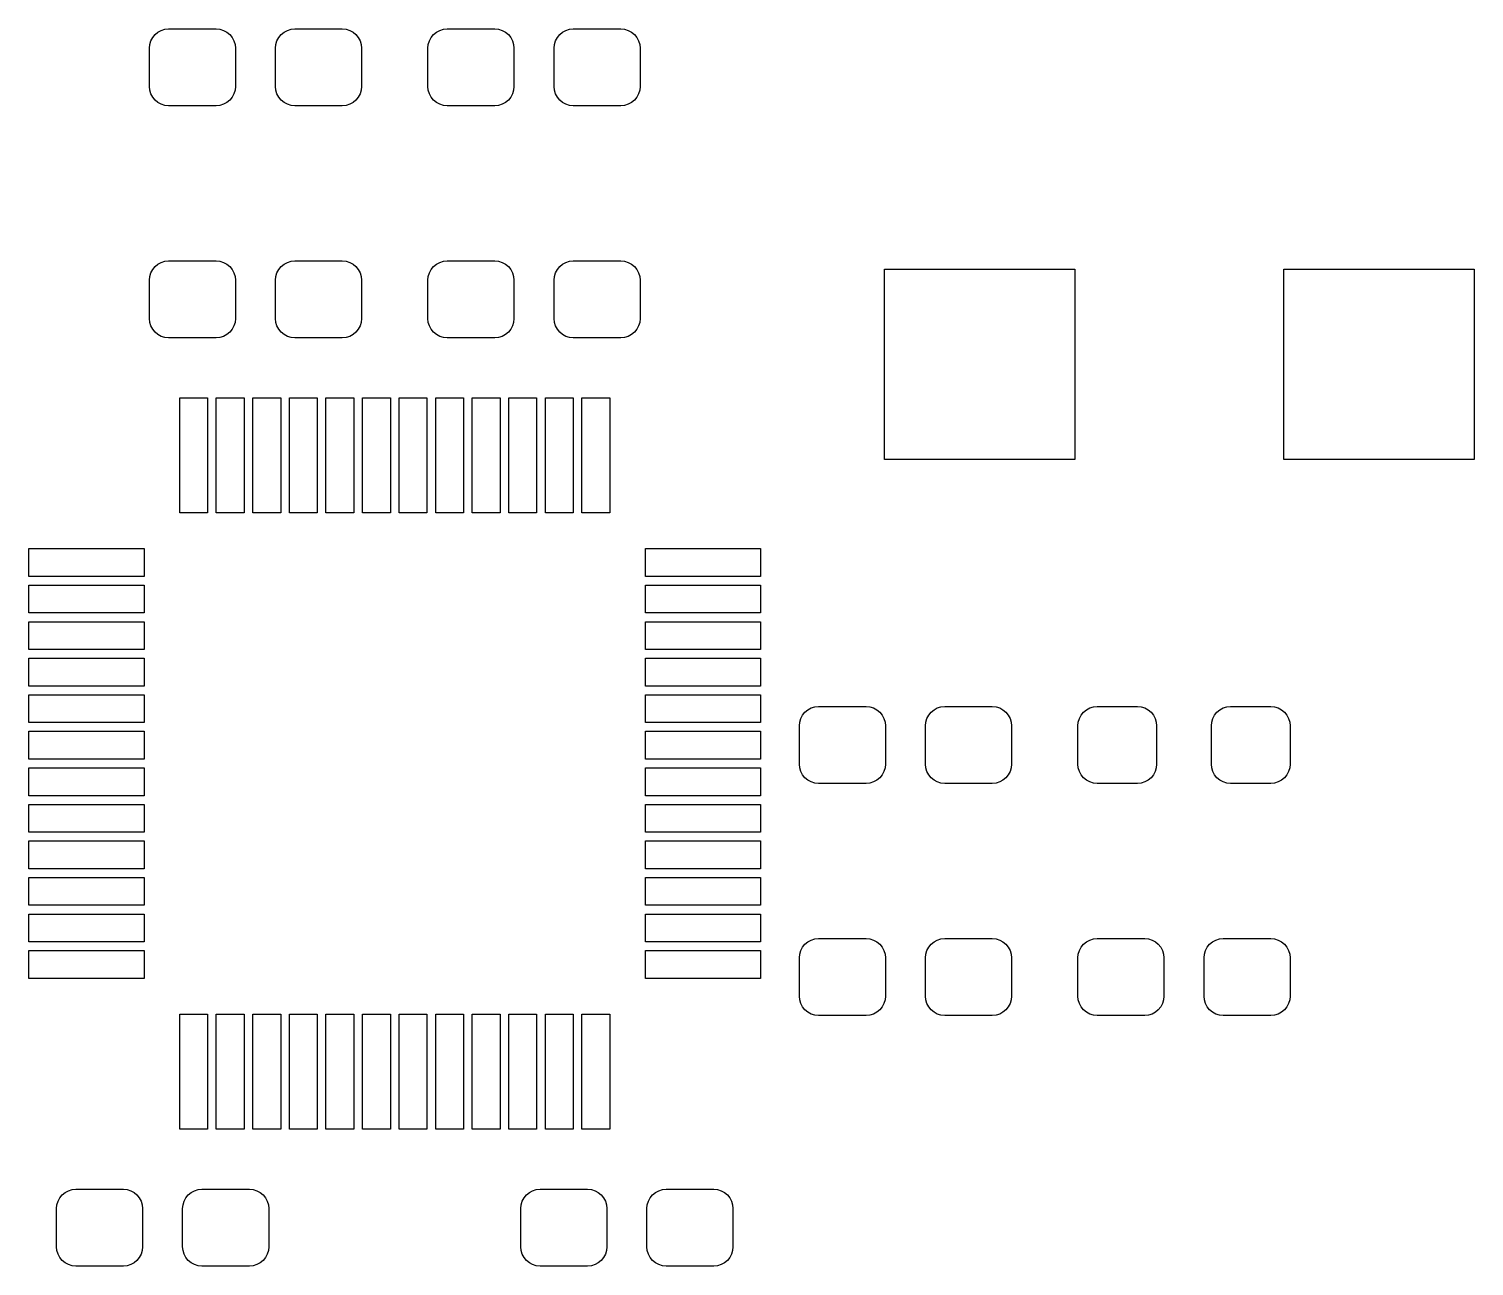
# Model space of a CAD drawing. Extents: x 128.6 to 171.8, y -151.5 to -77.1.
# Drawn here: x 150.19 to 169.96, y -113.81 to -96.88 of the extents above; entities that cross this region are included whole.
import ezdxf

# ---------------------------------------------------------------- set-up
doc = ezdxf.new("R2010")
doc.units = 0
doc.layers.add('BLACK', color=7, linetype='CONTINUOUS')

msp = doc.modelspace()

# ---------------------------------------------------------------- linework, layer by layer
at = {"layer": 'BLACK', "linetype": 'CONTINUOUS'}
for p, q in [((151.843, -97.0948), (151.858, -97.0455)), ((151.858, -97.0455), (151.883, -97)), ((151.883, -97), (151.915, -96.9602)), ((151.915, -96.9602), (151.955, -96.9275)), ((151.955, -96.9275), (152, -96.9032)), ((152, -96.9032), (152.05, -96.8883)), ((152.05, -96.8883), (152.101, -96.8832)), ((152.101, -96.8832), (152.752, -96.8832)), ((152.752, -96.8832), (152.803, -96.8883)), ((152.803, -96.8883), (152.853, -96.9032)), ((152.853, -96.9032), (152.898, -96.9275)), ((152.898, -96.9275), (152.938, -96.9602)), ((152.938, -96.9602), (152.97, -97)), ((152.97, -97), (152.995, -97.0455)), ((152.995, -97.0455), (153.01, -97.0948)), ((153.568, -97.0948), (153.583, -97.0455)), ((153.583, -97.0455), (153.608, -97)), ((153.608, -97), (153.64, -96.9602)), ((153.64, -96.9602), (153.68, -96.9275)), ((153.68, -96.9275), (153.725, -96.9032)), ((153.725, -96.9032), (153.775, -96.8883)), ((153.775, -96.8883), (153.826, -96.8832)), ((153.826, -96.8832), (154.477, -96.8832)), ((154.477, -96.8832), (154.528, -96.8883)), ((154.528, -96.8883), (154.578, -96.9032)), ((154.578, -96.9032), (154.623, -96.9275)), ((154.623, -96.9275), (154.663, -96.9602)), ((154.663, -96.9602), (154.695, -97)), ((154.695, -97), (154.72, -97.0455)), ((154.72, -97.0455), (154.735, -97.0948)), ((155.653, -97.0948), (155.668, -97.0455)), ((155.668, -97.0455), (155.693, -97)), ((155.693, -97), (155.725, -96.9602)), ((155.725, -96.9602), (155.765, -96.9275)), ((155.765, -96.9275), (155.81, -96.9032)), ((155.81, -96.9032), (155.86, -96.8883)), ((155.86, -96.8883), (155.911, -96.8832)), ((155.911, -96.8832), (156.562, -96.8832)), ((156.562, -96.8832), (156.613, -96.8883)), ((156.613, -96.8883), (156.663, -96.9032)), ((156.663, -96.9032), (156.708, -96.9275)), ((156.708, -96.9275), (156.748, -96.9602)), ((156.748, -96.9602), (156.78, -97)), ((156.78, -97), (156.805, -97.0455)), ((156.805, -97.0455), (156.82, -97.0948)), ((157.378, -97.0948), (157.393, -97.0455)), ((157.393, -97.0455), (157.418, -97)), ((157.418, -97), (157.45, -96.9602)), ((157.45, -96.9602), (157.49, -96.9275)), ((157.49, -96.9275), (157.535, -96.9032)), ((157.535, -96.9032), (157.585, -96.8883)), ((157.585, -96.8883), (157.636, -96.8832)), ((157.636, -96.8832), (158.287, -96.8832)), ((158.287, -96.8832), (158.338, -96.8883)), ((158.338, -96.8883), (158.388, -96.9032)), ((158.388, -96.9032), (158.433, -96.9275)), ((158.433, -96.9275), (158.473, -96.9602)), ((158.473, -96.9602), (158.505, -97)), ((158.505, -97), (158.53, -97.0455)), ((158.53, -97.0455), (158.545, -97.0948)), ((151.838, -97.1461), (151.843, -97.0948)), ((151.838, -97.6719), (151.838, -97.1461)), ((153.01, -97.0948), (153.015, -97.1461)), ((153.015, -97.1461), (153.015, -97.6719)), ((153.563, -97.1461), (153.568, -97.0948)), ((153.563, -97.6719), (153.563, -97.1461)), ((154.735, -97.0948), (154.74, -97.1461)), ((154.74, -97.1461), (154.74, -97.6719)), ((155.648, -97.1461), (155.653, -97.0948)), ((155.648, -97.6719), (155.648, -97.1461)), ((156.82, -97.0948), (156.825, -97.1461)), ((156.825, -97.1461), (156.825, -97.6719)), ((157.373, -97.1461), (157.378, -97.0948)), ((157.373, -97.6719), (157.373, -97.1461)), ((158.545, -97.0948), (158.55, -97.1461)), ((158.55, -97.1461), (158.55, -97.6719)), ((151.843, -97.7232), (151.838, -97.6719)), ((151.858, -97.7725), (151.843, -97.7232)), ((151.883, -97.818), (151.858, -97.7725)), ((151.915, -97.8578), (151.883, -97.818)), ((152.97, -97.818), (152.938, -97.8578)), ((152.995, -97.7725), (152.97, -97.818)), ((153.01, -97.7232), (152.995, -97.7725)), ((153.015, -97.6719), (153.01, -97.7232)), ((153.568, -97.7232), (153.563, -97.6719)), ((153.583, -97.7725), (153.568, -97.7232)), ((153.608, -97.818), (153.583, -97.7725)), ((153.64, -97.8578), (153.608, -97.818)), ((154.695, -97.818), (154.663, -97.8578)), ((154.72, -97.7725), (154.695, -97.818)), ((154.735, -97.7232), (154.72, -97.7725)), ((154.74, -97.6719), (154.735, -97.7232)), ((155.653, -97.7232), (155.648, -97.6719)), ((155.668, -97.7725), (155.653, -97.7232)), ((155.693, -97.818), (155.668, -97.7725)), ((155.725, -97.8578), (155.693, -97.818)), ((156.78, -97.818), (156.748, -97.8578)), ((156.805, -97.7725), (156.78, -97.818)), ((156.82, -97.7232), (156.805, -97.7725)), ((156.825, -97.6719), (156.82, -97.7232)), ((157.378, -97.7232), (157.373, -97.6719)), ((157.393, -97.7725), (157.378, -97.7232)), ((157.418, -97.818), (157.393, -97.7725)), ((157.45, -97.8578), (157.418, -97.818)), ((158.505, -97.818), (158.473, -97.8578)), ((158.53, -97.7725), (158.505, -97.818)), ((158.545, -97.7232), (158.53, -97.7725)), ((158.55, -97.6719), (158.545, -97.7232)), ((151.955, -97.8905), (151.915, -97.8578)), ((152, -97.9148), (151.955, -97.8905)), ((152.05, -97.9297), (152, -97.9148)), ((152.101, -97.9348), (152.05, -97.9297)), ((152.752, -97.9348), (152.101, -97.9348)), ((152.803, -97.9297), (152.752, -97.9348)), ((152.853, -97.9148), (152.803, -97.9297)), ((152.898, -97.8905), (152.853, -97.9148)), ((152.938, -97.8578), (152.898, -97.8905)), ((153.68, -97.8905), (153.64, -97.8578)), ((153.725, -97.9148), (153.68, -97.8905)), ((153.775, -97.9297), (153.725, -97.9148)), ((153.826, -97.9348), (153.775, -97.9297)), ((154.477, -97.9348), (153.826, -97.9348)), ((154.528, -97.9297), (154.477, -97.9348)), ((154.578, -97.9148), (154.528, -97.9297)), ((154.623, -97.8905), (154.578, -97.9148)), ((154.663, -97.8578), (154.623, -97.8905)), ((155.765, -97.8905), (155.725, -97.8578)), ((155.81, -97.9148), (155.765, -97.8905)), ((155.86, -97.9297), (155.81, -97.9148)), ((155.911, -97.9348), (155.86, -97.9297)), ((156.562, -97.9348), (155.911, -97.9348)), ((156.613, -97.9297), (156.562, -97.9348)), ((156.663, -97.9148), (156.613, -97.9297)), ((156.708, -97.8905), (156.663, -97.9148)), ((156.748, -97.8578), (156.708, -97.8905)), ((157.49, -97.8905), (157.45, -97.8578)), ((157.535, -97.9148), (157.49, -97.8905)), ((157.585, -97.9297), (157.535, -97.9148)), ((157.636, -97.9348), (157.585, -97.9297)), ((158.287, -97.9348), (157.636, -97.9348)), ((158.338, -97.9297), (158.287, -97.9348)), ((158.388, -97.9148), (158.338, -97.9297)), ((158.433, -97.8905), (158.388, -97.9148)), ((158.473, -97.8578), (158.433, -97.8905)), ((151.858, -100.22), (151.883, -100.175)), ((151.883, -100.175), (151.915, -100.135)), ((151.915, -100.135), (151.955, -100.103)), ((151.955, -100.103), (152, -100.078)), ((152, -100.078), (152.05, -100.063)), ((152.05, -100.063), (152.101, -100.058)), ((152.101, -100.058), (152.752, -100.058)), ((152.752, -100.058), (152.803, -100.063)), ((152.803, -100.063), (152.853, -100.078)), ((152.853, -100.078), (152.898, -100.103)), ((152.898, -100.103), (152.938, -100.135)), ((152.938, -100.135), (152.97, -100.175)), ((152.97, -100.175), (152.995, -100.22)), ((153.583, -100.22), (153.608, -100.175)), ((153.608, -100.175), (153.64, -100.135)), ((153.64, -100.135), (153.68, -100.103)), ((153.68, -100.103), (153.725, -100.078)), ((153.725, -100.078), (153.775, -100.063)), ((153.775, -100.063), (153.826, -100.058)), ((153.826, -100.058), (154.477, -100.058)), ((154.477, -100.058), (154.528, -100.063)), ((154.528, -100.063), (154.578, -100.078)), ((154.578, -100.078), (154.623, -100.103)), ((154.623, -100.103), (154.663, -100.135)), ((154.663, -100.135), (154.695, -100.175)), ((154.695, -100.175), (154.72, -100.22)), ((155.668, -100.22), (155.693, -100.175)), ((155.693, -100.175), (155.725, -100.135)), ((155.725, -100.135), (155.765, -100.103)), ((155.765, -100.103), (155.81, -100.078)), ((155.81, -100.078), (155.86, -100.063)), ((155.86, -100.063), (155.911, -100.058)), ((155.911, -100.058), (156.562, -100.058)), ((156.562, -100.058), (156.613, -100.063)), ((156.613, -100.063), (156.663, -100.078)), ((156.663, -100.078), (156.708, -100.103)), ((156.708, -100.103), (156.748, -100.135)), ((156.748, -100.135), (156.78, -100.175)), ((156.78, -100.175), (156.805, -100.22)), ((157.393, -100.22), (157.418, -100.175)), ((157.418, -100.175), (157.45, -100.135)), ((157.45, -100.135), (157.49, -100.103)), ((157.49, -100.103), (157.535, -100.078)), ((157.535, -100.078), (157.585, -100.063)), ((157.585, -100.063), (157.636, -100.058)), ((157.636, -100.058), (158.287, -100.058)), ((158.287, -100.058), (158.338, -100.063)), ((158.338, -100.063), (158.388, -100.078)), ((158.388, -100.078), (158.433, -100.103)), ((158.433, -100.103), (158.473, -100.135)), ((158.473, -100.135), (158.505, -100.175)), ((158.505, -100.175), (158.53, -100.22)), ((161.894, -102.774), (161.894, -100.172)), ((161.894, -100.172), (164.496, -100.172)), ((164.496, -100.172), (164.496, -102.774)), ((167.355, -102.774), (167.355, -100.172)), ((167.355, -100.172), (169.957, -100.172)), ((169.957, -100.172), (169.957, -102.774)), ((151.838, -100.321), (151.843, -100.27)), ((151.838, -100.847), (151.838, -100.321)), ((151.843, -100.27), (151.858, -100.22)), ((152.995, -100.22), (153.01, -100.27)), ((153.01, -100.27), (153.015, -100.321)), ((153.015, -100.321), (153.015, -100.847)), ((153.563, -100.321), (153.568, -100.27)), ((153.563, -100.847), (153.563, -100.321)), ((153.568, -100.27), (153.583, -100.22)), ((154.72, -100.22), (154.735, -100.27)), ((154.735, -100.27), (154.74, -100.321)), ((154.74, -100.321), (154.74, -100.847)), ((155.648, -100.321), (155.653, -100.27)), ((155.648, -100.847), (155.648, -100.321)), ((155.653, -100.27), (155.668, -100.22)), ((156.805, -100.22), (156.82, -100.27)), ((156.82, -100.27), (156.825, -100.321)), ((156.825, -100.321), (156.825, -100.847)), ((157.373, -100.321), (157.378, -100.27)), ((157.373, -100.847), (157.373, -100.321)), ((157.378, -100.27), (157.393, -100.22)), ((158.53, -100.22), (158.545, -100.27)), ((158.545, -100.27), (158.55, -100.321)), ((158.55, -100.321), (158.55, -100.847)), ((151.843, -100.898), (151.838, -100.847)), ((151.858, -100.948), (151.843, -100.898)), ((151.883, -100.993), (151.858, -100.948)), ((151.915, -101.033), (151.883, -100.993)), ((152.97, -100.993), (152.938, -101.033)), ((152.995, -100.948), (152.97, -100.993)), ((153.01, -100.898), (152.995, -100.948)), ((153.015, -100.847), (153.01, -100.898)), ((153.568, -100.898), (153.563, -100.847)), ((153.583, -100.948), (153.568, -100.898)), ((153.608, -100.993), (153.583, -100.948)), ((153.64, -101.033), (153.608, -100.993)), ((154.695, -100.993), (154.663, -101.033)), ((154.72, -100.948), (154.695, -100.993)), ((154.735, -100.898), (154.72, -100.948)), ((154.74, -100.847), (154.735, -100.898)), ((155.653, -100.898), (155.648, -100.847)), ((155.668, -100.948), (155.653, -100.898)), ((155.693, -100.993), (155.668, -100.948)), ((155.725, -101.033), (155.693, -100.993)), ((156.78, -100.993), (156.748, -101.033)), ((156.805, -100.948), (156.78, -100.993)), ((156.82, -100.898), (156.805, -100.948)), ((156.825, -100.847), (156.82, -100.898)), ((157.378, -100.898), (157.373, -100.847)), ((157.393, -100.948), (157.378, -100.898)), ((157.418, -100.993), (157.393, -100.948)), ((157.45, -101.033), (157.418, -100.993)), ((158.505, -100.993), (158.473, -101.033)), ((158.53, -100.948), (158.505, -100.993)), ((158.545, -100.898), (158.53, -100.948)), ((158.55, -100.847), (158.545, -100.898)), ((151.955, -101.065), (151.915, -101.033)), ((152, -101.09), (151.955, -101.065)), ((152.05, -101.105), (152, -101.09)), ((152.101, -101.11), (152.05, -101.105)), ((152.752, -101.11), (152.101, -101.11)), ((152.803, -101.105), (152.752, -101.11)), ((152.853, -101.09), (152.803, -101.105)), ((152.898, -101.065), (152.853, -101.09)), ((152.938, -101.033), (152.898, -101.065)), ((153.68, -101.065), (153.64, -101.033)), ((153.725, -101.09), (153.68, -101.065)), ((153.775, -101.105), (153.725, -101.09)), ((153.826, -101.11), (153.775, -101.105)), ((154.477, -101.11), (153.826, -101.11)), ((154.528, -101.105), (154.477, -101.11)), ((154.578, -101.09), (154.528, -101.105)), ((154.623, -101.065), (154.578, -101.09)), ((154.663, -101.033), (154.623, -101.065)), ((155.765, -101.065), (155.725, -101.033)), ((155.81, -101.09), (155.765, -101.065)), ((155.86, -101.105), (155.81, -101.09)), ((155.911, -101.11), (155.86, -101.105)), ((156.562, -101.11), (155.911, -101.11)), ((156.613, -101.105), (156.562, -101.11)), ((156.663, -101.09), (156.613, -101.105)), ((156.708, -101.065), (156.663, -101.09)), ((156.748, -101.033), (156.708, -101.065)), ((157.49, -101.065), (157.45, -101.033)), ((157.535, -101.09), (157.49, -101.065)), ((157.585, -101.105), (157.535, -101.09)), ((157.636, -101.11), (157.585, -101.105)), ((158.287, -101.11), (157.636, -101.11)), ((158.338, -101.105), (158.287, -101.11)), ((158.388, -101.09), (158.338, -101.105)), ((158.433, -101.065), (158.388, -101.09)), ((158.473, -101.033), (158.433, -101.065)), ((152.254, -103.505), (152.254, -101.93)), ((152.254, -101.93), (152.635, -101.93)), ((152.635, -101.93), (152.635, -103.505)), ((152.753, -103.505), (152.753, -101.93)), ((152.753, -101.93), (153.134, -101.93)), ((153.134, -101.93), (153.134, -103.505)), ((153.254, -103.505), (153.254, -101.93)), ((153.254, -101.93), (153.635, -101.93)), ((153.635, -101.93), (153.635, -103.505)), ((153.754, -103.505), (153.754, -101.93)), ((153.754, -101.93), (154.135, -101.93)), ((154.135, -101.93), (154.135, -103.505)), ((154.253, -103.505), (154.253, -101.93)), ((154.253, -101.93), (154.634, -101.93)), ((154.634, -101.93), (154.634, -103.505)), ((154.754, -103.505), (154.754, -101.93)), ((154.754, -101.93), (155.135, -101.93)), ((155.135, -101.93), (155.135, -103.505)), ((155.254, -103.505), (155.254, -101.93)), ((155.254, -101.93), (155.635, -101.93)), ((155.635, -101.93), (155.635, -103.505)), ((155.754, -103.505), (155.754, -101.93)), ((155.754, -101.93), (156.135, -101.93)), ((156.135, -101.93), (156.135, -103.505)), ((156.254, -103.505), (156.254, -101.93)), ((156.254, -101.93), (156.635, -101.93)), ((156.635, -101.93), (156.635, -103.505)), ((156.753, -103.505), (156.753, -101.93)), ((156.753, -101.93), (157.134, -101.93)), ((157.134, -101.93), (157.134, -103.505)), ((157.254, -103.505), (157.254, -101.93)), ((157.254, -101.93), (157.635, -101.93)), ((157.635, -101.93), (157.635, -103.505)), ((157.754, -103.505), (157.754, -101.93)), ((157.754, -101.93), (158.135, -101.93)), ((158.135, -101.93), (158.135, -103.505)), ((164.496, -102.774), (161.894, -102.774)), ((169.957, -102.774), (167.355, -102.774)), ((152.635, -103.505), (152.254, -103.505)), ((153.134, -103.505), (152.753, -103.505)), ((153.635, -103.505), (153.254, -103.505)), ((154.135, -103.505), (153.754, -103.505)), ((154.634, -103.505), (154.253, -103.505)), ((155.135, -103.505), (154.754, -103.505)), ((155.635, -103.505), (155.254, -103.505)), ((156.135, -103.505), (155.754, -103.505)), ((156.635, -103.505), (156.254, -103.505)), ((157.134, -103.505), (156.753, -103.505)), ((157.635, -103.505), (157.254, -103.505)), ((158.135, -103.505), (157.754, -103.505)), ((150.19, -104.374), (150.19, -103.993)), ((150.19, -103.993), (151.765, -103.993)), ((151.765, -103.993), (151.765, -104.374)), ((158.623, -104.374), (158.623, -103.993)), ((158.623, -103.993), (160.198, -103.993)), ((160.198, -103.993), (160.198, -104.374)), ((151.765, -104.374), (150.19, -104.374)), ((150.19, -104.874), (150.19, -104.493)), ((150.19, -104.493), (151.765, -104.493)), ((151.765, -104.493), (151.765, -104.874)), ((160.198, -104.374), (158.623, -104.374)), ((158.623, -104.874), (158.623, -104.493)), ((158.623, -104.493), (160.198, -104.493)), ((160.198, -104.493), (160.198, -104.874)), ((151.765, -104.874), (150.19, -104.874)), ((160.198, -104.874), (158.623, -104.874)), ((150.19, -105.375), (150.19, -104.994)), ((150.19, -104.994), (151.765, -104.994)), ((151.765, -104.994), (151.765, -105.375)), ((158.623, -105.375), (158.623, -104.994)), ((158.623, -104.994), (160.198, -104.994)), ((160.198, -104.994), (160.198, -105.375)), ((151.765, -105.375), (150.19, -105.375)), ((150.19, -105.874), (150.19, -105.493)), ((150.19, -105.493), (151.765, -105.493)), ((151.765, -105.493), (151.765, -105.874)), ((160.198, -105.375), (158.623, -105.375)), ((158.623, -105.874), (158.623, -105.493)), ((158.623, -105.493), (160.198, -105.493)), ((160.198, -105.493), (160.198, -105.874)), ((151.765, -105.874), (150.19, -105.874)), ((160.198, -105.874), (158.623, -105.874)), ((150.19, -106.374), (150.19, -105.993)), ((150.19, -105.993), (151.765, -105.993)), ((151.765, -105.993), (151.765, -106.374)), ((158.623, -106.374), (158.623, -105.993)), ((158.623, -105.993), (160.198, -105.993)), ((160.198, -105.993), (160.198, -106.374)), ((160.733, -106.366), (160.748, -106.316)), ((160.748, -106.316), (160.773, -106.271)), ((160.773, -106.271), (160.805, -106.231)), ((160.805, -106.231), (160.845, -106.199)), ((160.845, -106.199), (160.89, -106.174)), ((160.89, -106.174), (160.94, -106.159)), ((160.94, -106.159), (160.991, -106.154)), ((160.991, -106.154), (161.642, -106.154)), ((161.642, -106.154), (161.693, -106.159)), ((161.693, -106.159), (161.743, -106.174)), ((161.743, -106.174), (161.788, -106.199)), ((161.788, -106.199), (161.828, -106.231)), ((161.828, -106.231), (161.86, -106.271)), ((161.86, -106.271), (161.885, -106.316)), ((161.885, -106.316), (161.9, -106.366)), ((162.458, -106.366), (162.473, -106.316)), ((162.473, -106.316), (162.498, -106.271)), ((162.498, -106.271), (162.53, -106.231)), ((162.53, -106.231), (162.57, -106.199)), ((162.57, -106.199), (162.615, -106.174)), ((162.615, -106.174), (162.665, -106.159)), ((162.665, -106.159), (162.716, -106.154)), ((162.716, -106.154), (163.367, -106.154)), ((163.367, -106.154), (163.418, -106.159)), ((163.418, -106.159), (163.468, -106.174)), ((163.468, -106.174), (163.513, -106.199)), ((163.513, -106.199), (163.553, -106.231)), ((163.553, -106.231), (163.585, -106.271)), ((163.585, -106.271), (163.61, -106.316)), ((163.61, -106.316), (163.625, -106.366)), ((164.543, -106.366), (164.558, -106.316)), ((164.558, -106.316), (164.583, -106.271)), ((164.583, -106.271), (164.615, -106.231)), ((164.615, -106.231), (164.655, -106.199)), ((164.655, -106.199), (164.7, -106.174)), ((164.7, -106.174), (164.75, -106.159)), ((164.75, -106.159), (164.801, -106.154)), ((164.801, -106.154), (165.352, -106.154)), ((165.352, -106.154), (165.403, -106.159)), ((165.403, -106.159), (165.453, -106.174)), ((165.453, -106.174), (165.498, -106.199)), ((165.498, -106.199), (165.538, -106.231)), ((165.538, -106.231), (165.57, -106.271)), ((165.57, -106.271), (165.595, -106.316)), ((165.595, -106.316), (165.61, -106.366)), ((166.368, -106.366), (166.383, -106.316)), ((166.383, -106.316), (166.408, -106.271)), ((166.408, -106.271), (166.44, -106.231)), ((166.44, -106.231), (166.48, -106.199)), ((166.48, -106.199), (166.525, -106.174)), ((166.525, -106.174), (166.575, -106.159)), ((166.575, -106.159), (166.626, -106.154)), ((166.626, -106.154), (167.177, -106.154)), ((167.177, -106.154), (167.228, -106.159)), ((167.228, -106.159), (167.278, -106.174)), ((167.278, -106.174), (167.323, -106.199)), ((167.323, -106.199), (167.363, -106.231)), ((167.363, -106.231), (167.395, -106.271)), ((167.395, -106.271), (167.42, -106.316)), ((167.42, -106.316), (167.435, -106.366)), ((151.765, -106.374), (150.19, -106.374)), ((150.19, -106.874), (150.19, -106.493)), ((150.19, -106.493), (151.765, -106.493)), ((151.765, -106.493), (151.765, -106.874)), ((160.198, -106.374), (158.623, -106.374)), ((158.623, -106.874), (158.623, -106.493)), ((158.623, -106.493), (160.198, -106.493)), ((160.198, -106.493), (160.198, -106.874)), ((160.728, -106.417), (160.733, -106.366)), ((160.728, -106.943), (160.728, -106.417)), ((161.9, -106.366), (161.905, -106.417)), ((161.905, -106.417), (161.905, -106.943)), ((162.453, -106.417), (162.458, -106.366)), ((162.453, -106.943), (162.453, -106.417)), ((163.625, -106.366), (163.63, -106.417)), ((163.63, -106.417), (163.63, -106.943)), ((164.538, -106.417), (164.543, -106.366)), ((164.538, -106.943), (164.538, -106.417)), ((165.61, -106.366), (165.615, -106.417)), ((165.615, -106.417), (165.615, -106.943)), ((166.363, -106.417), (166.368, -106.366)), ((166.363, -106.943), (166.363, -106.417)), ((167.435, -106.366), (167.44, -106.417)), ((167.44, -106.417), (167.44, -106.943)), ((151.765, -106.874), (150.19, -106.874)), ((160.198, -106.874), (158.623, -106.874)), ((150.19, -107.374), (150.19, -106.993)), ((150.19, -106.993), (151.765, -106.993)), ((151.765, -106.993), (151.765, -107.374)), ((158.623, -107.374), (158.623, -106.993)), ((158.623, -106.993), (160.198, -106.993)), ((160.198, -106.993), (160.198, -107.374)), ((160.733, -106.994), (160.728, -106.943)), ((160.748, -107.044), (160.733, -106.994)), ((160.773, -107.089), (160.748, -107.044)), ((160.805, -107.129), (160.773, -107.089)), ((160.845, -107.161), (160.805, -107.129)), ((161.828, -107.129), (161.788, -107.161)), ((161.86, -107.089), (161.828, -107.129)), ((161.885, -107.044), (161.86, -107.089)), ((161.9, -106.994), (161.885, -107.044)), ((161.905, -106.943), (161.9, -106.994)), ((162.458, -106.994), (162.453, -106.943)), ((162.473, -107.044), (162.458, -106.994)), ((162.498, -107.089), (162.473, -107.044)), ((162.53, -107.129), (162.498, -107.089)), ((162.57, -107.161), (162.53, -107.129)), ((163.553, -107.129), (163.513, -107.161)), ((163.585, -107.089), (163.553, -107.129)), ((163.61, -107.044), (163.585, -107.089)), ((163.625, -106.994), (163.61, -107.044)), ((163.63, -106.943), (163.625, -106.994)), ((164.543, -106.994), (164.538, -106.943)), ((164.558, -107.044), (164.543, -106.994)), ((164.583, -107.089), (164.558, -107.044)), ((164.615, -107.129), (164.583, -107.089)), ((164.655, -107.161), (164.615, -107.129)), ((165.538, -107.129), (165.498, -107.161)), ((165.57, -107.089), (165.538, -107.129)), ((165.595, -107.044), (165.57, -107.089)), ((165.61, -106.994), (165.595, -107.044)), ((165.615, -106.943), (165.61, -106.994)), ((166.368, -106.994), (166.363, -106.943)), ((166.383, -107.044), (166.368, -106.994)), ((166.408, -107.089), (166.383, -107.044)), ((166.44, -107.129), (166.408, -107.089)), ((166.48, -107.161), (166.44, -107.129)), ((167.363, -107.129), (167.323, -107.161)), ((167.395, -107.089), (167.363, -107.129)), ((167.42, -107.044), (167.395, -107.089)), ((167.435, -106.994), (167.42, -107.044)), ((167.44, -106.943), (167.435, -106.994)), ((160.89, -107.186), (160.845, -107.161)), ((160.94, -107.201), (160.89, -107.186)), ((160.991, -107.206), (160.94, -107.201)), ((161.642, -107.206), (160.991, -107.206)), ((161.693, -107.201), (161.642, -107.206)), ((161.743, -107.186), (161.693, -107.201)), ((161.788, -107.161), (161.743, -107.186)), ((162.615, -107.186), (162.57, -107.161)), ((162.665, -107.201), (162.615, -107.186)), ((162.716, -107.206), (162.665, -107.201)), ((163.367, -107.206), (162.716, -107.206)), ((163.418, -107.201), (163.367, -107.206)), ((163.468, -107.186), (163.418, -107.201)), ((163.513, -107.161), (163.468, -107.186)), ((164.7, -107.186), (164.655, -107.161)), ((164.75, -107.201), (164.7, -107.186)), ((164.801, -107.206), (164.75, -107.201)), ((165.352, -107.206), (164.801, -107.206)), ((165.403, -107.201), (165.352, -107.206)), ((165.453, -107.186), (165.403, -107.201)), ((165.498, -107.161), (165.453, -107.186)), ((166.525, -107.186), (166.48, -107.161)), ((166.575, -107.201), (166.525, -107.186)), ((166.626, -107.206), (166.575, -107.201)), ((167.177, -107.206), (166.626, -107.206)), ((167.228, -107.201), (167.177, -107.206)), ((167.278, -107.186), (167.228, -107.201)), ((167.323, -107.161), (167.278, -107.186)), ((151.765, -107.374), (150.19, -107.374)), ((150.19, -107.875), (150.19, -107.494)), ((150.19, -107.494), (151.765, -107.494)), ((151.765, -107.494), (151.765, -107.875)), ((160.198, -107.374), (158.623, -107.374)), ((158.623, -107.875), (158.623, -107.494)), ((158.623, -107.494), (160.198, -107.494)), ((160.198, -107.494), (160.198, -107.875)), ((151.765, -107.875), (150.19, -107.875)), ((160.198, -107.875), (158.623, -107.875)), ((150.19, -108.374), (150.19, -107.993)), ((150.19, -107.993), (151.765, -107.993)), ((151.765, -107.993), (151.765, -108.374)), ((158.623, -108.374), (158.623, -107.993)), ((158.623, -107.993), (160.198, -107.993)), ((160.198, -107.993), (160.198, -108.374)), ((151.765, -108.374), (150.19, -108.374)), ((150.19, -108.874), (150.19, -108.493)), ((150.19, -108.493), (151.765, -108.493)), ((151.765, -108.493), (151.765, -108.874)), ((160.198, -108.374), (158.623, -108.374)), ((158.623, -108.874), (158.623, -108.493)), ((158.623, -108.493), (160.198, -108.493)), ((160.198, -108.493), (160.198, -108.874)), ((151.765, -108.874), (150.19, -108.874)), ((160.198, -108.874), (158.623, -108.874)), ((150.19, -109.375), (150.19, -108.994)), ((150.19, -108.994), (151.765, -108.994)), ((151.765, -108.994), (151.765, -109.375)), ((158.623, -109.375), (158.623, -108.994)), ((158.623, -108.994), (160.198, -108.994)), ((160.198, -108.994), (160.198, -109.375)), ((151.765, -109.375), (150.19, -109.375)), ((150.19, -109.874), (150.19, -109.493)), ((150.19, -109.493), (151.765, -109.493)), ((151.765, -109.493), (151.765, -109.874)), ((160.198, -109.375), (158.623, -109.375)), ((158.623, -109.874), (158.623, -109.493)), ((158.623, -109.493), (160.198, -109.493)), ((160.198, -109.493), (160.198, -109.874)), ((160.733, -109.541), (160.748, -109.491)), ((160.748, -109.491), (160.773, -109.446)), ((160.773, -109.446), (160.805, -109.406)), ((160.805, -109.406), (160.845, -109.374)), ((160.845, -109.374), (160.89, -109.349)), ((160.89, -109.349), (160.94, -109.334)), ((160.94, -109.334), (160.991, -109.329)), ((160.991, -109.329), (161.642, -109.329)), ((161.642, -109.329), (161.693, -109.334)), ((161.693, -109.334), (161.743, -109.349)), ((161.743, -109.349), (161.788, -109.374)), ((161.788, -109.374), (161.828, -109.406)), ((161.828, -109.406), (161.86, -109.446)), ((161.86, -109.446), (161.885, -109.491)), ((161.885, -109.491), (161.9, -109.541)), ((162.458, -109.541), (162.473, -109.491)), ((162.473, -109.491), (162.498, -109.446)), ((162.498, -109.446), (162.53, -109.406)), ((162.53, -109.406), (162.57, -109.374)), ((162.57, -109.374), (162.615, -109.349)), ((162.615, -109.349), (162.665, -109.334)), ((162.665, -109.334), (162.716, -109.329)), ((162.716, -109.329), (163.367, -109.329)), ((163.367, -109.329), (163.418, -109.334)), ((163.418, -109.334), (163.468, -109.349)), ((163.468, -109.349), (163.513, -109.374)), ((163.513, -109.374), (163.553, -109.406)), ((163.553, -109.406), (163.585, -109.446)), ((163.585, -109.446), (163.61, -109.491)), ((163.61, -109.491), (163.625, -109.541)), ((164.543, -109.541), (164.558, -109.491)), ((164.558, -109.491), (164.583, -109.446)), ((164.583, -109.446), (164.615, -109.406)), ((164.615, -109.406), (164.655, -109.374)), ((164.655, -109.374), (164.7, -109.349)), ((164.7, -109.349), (164.75, -109.334)), ((164.75, -109.334), (164.801, -109.329)), ((164.801, -109.329), (165.452, -109.329)), ((165.452, -109.329), (165.503, -109.334)), ((165.503, -109.334), (165.553, -109.349)), ((165.553, -109.349), (165.598, -109.374)), ((165.598, -109.374), (165.638, -109.406)), ((165.638, -109.406), (165.67, -109.446)), ((165.67, -109.446), (165.695, -109.491)), ((165.695, -109.491), (165.71, -109.541)), ((166.268, -109.541), (166.283, -109.491)), ((166.283, -109.491), (166.308, -109.446)), ((166.308, -109.446), (166.34, -109.406)), ((166.34, -109.406), (166.38, -109.374)), ((166.38, -109.374), (166.425, -109.349)), ((166.425, -109.349), (166.475, -109.334)), ((166.475, -109.334), (166.526, -109.329)), ((166.526, -109.329), (167.177, -109.329)), ((167.177, -109.329), (167.228, -109.334)), ((167.228, -109.334), (167.278, -109.349)), ((167.278, -109.349), (167.323, -109.374)), ((167.323, -109.374), (167.363, -109.406)), ((167.363, -109.406), (167.395, -109.446)), ((167.395, -109.446), (167.42, -109.491)), ((167.42, -109.491), (167.435, -109.541)), ((160.728, -109.592), (160.733, -109.541)), ((160.728, -110.118), (160.728, -109.592)), ((161.9, -109.541), (161.905, -109.592)), ((161.905, -109.592), (161.905, -110.118)), ((162.453, -109.592), (162.458, -109.541)), ((162.453, -110.118), (162.453, -109.592)), ((163.625, -109.541), (163.63, -109.592)), ((163.63, -109.592), (163.63, -110.118)), ((164.538, -109.592), (164.543, -109.541)), ((164.538, -110.118), (164.538, -109.592)), ((165.71, -109.541), (165.715, -109.592)), ((165.715, -109.592), (165.715, -110.118)), ((166.263, -109.592), (166.268, -109.541)), ((166.263, -110.118), (166.263, -109.592)), ((167.435, -109.541), (167.44, -109.592)), ((167.44, -109.592), (167.44, -110.118)), ((151.765, -109.874), (150.19, -109.874)), ((160.198, -109.874), (158.623, -109.874)), ((160.733, -110.169), (160.728, -110.118)), ((160.748, -110.219), (160.733, -110.169)), ((160.773, -110.264), (160.748, -110.219)), ((160.805, -110.304), (160.773, -110.264)), ((161.86, -110.264), (161.828, -110.304)), ((161.885, -110.219), (161.86, -110.264)), ((161.9, -110.169), (161.885, -110.219)), ((161.905, -110.118), (161.9, -110.169)), ((162.458, -110.169), (162.453, -110.118)), ((162.473, -110.219), (162.458, -110.169)), ((162.498, -110.264), (162.473, -110.219)), ((162.53, -110.304), (162.498, -110.264)), ((163.585, -110.264), (163.553, -110.304)), ((163.61, -110.219), (163.585, -110.264)), ((163.625, -110.169), (163.61, -110.219)), ((163.63, -110.118), (163.625, -110.169)), ((164.543, -110.169), (164.538, -110.118)), ((164.558, -110.219), (164.543, -110.169)), ((164.583, -110.264), (164.558, -110.219)), ((164.615, -110.304), (164.583, -110.264)), ((165.67, -110.264), (165.638, -110.304)), ((165.695, -110.219), (165.67, -110.264)), ((165.71, -110.169), (165.695, -110.219)), ((165.715, -110.118), (165.71, -110.169)), ((166.268, -110.169), (166.263, -110.118)), ((166.283, -110.219), (166.268, -110.169)), ((166.308, -110.264), (166.283, -110.219)), ((166.34, -110.304), (166.308, -110.264)), ((167.395, -110.264), (167.363, -110.304)), ((167.42, -110.219), (167.395, -110.264)), ((167.435, -110.169), (167.42, -110.219)), ((167.44, -110.118), (167.435, -110.169)), ((152.254, -111.938), (152.254, -110.363)), ((152.254, -110.363), (152.635, -110.363)), ((152.635, -110.363), (152.635, -111.938)), ((152.753, -111.938), (152.753, -110.363)), ((152.753, -110.363), (153.134, -110.363)), ((153.134, -110.363), (153.134, -111.938)), ((153.254, -111.938), (153.254, -110.363)), ((153.254, -110.363), (153.635, -110.363)), ((153.635, -110.363), (153.635, -111.938)), ((153.754, -111.938), (153.754, -110.363)), ((153.754, -110.363), (154.135, -110.363)), ((154.135, -110.363), (154.135, -111.938)), ((154.253, -111.938), (154.253, -110.363)), ((154.253, -110.363), (154.634, -110.363)), ((154.634, -110.363), (154.634, -111.938)), ((154.754, -111.938), (154.754, -110.363)), ((154.754, -110.363), (155.135, -110.363)), ((155.135, -110.363), (155.135, -111.938)), ((155.254, -111.938), (155.254, -110.363)), ((155.254, -110.363), (155.635, -110.363)), ((155.635, -110.363), (155.635, -111.938)), ((155.754, -111.938), (155.754, -110.363)), ((155.754, -110.363), (156.135, -110.363)), ((156.135, -110.363), (156.135, -111.938)), ((156.254, -111.938), (156.254, -110.363)), ((156.254, -110.363), (156.635, -110.363)), ((156.635, -110.363), (156.635, -111.938)), ((156.753, -111.938), (156.753, -110.363)), ((156.753, -110.363), (157.134, -110.363)), ((157.134, -110.363), (157.134, -111.938)), ((157.254, -111.938), (157.254, -110.363)), ((157.254, -110.363), (157.635, -110.363)), ((157.635, -110.363), (157.635, -111.938)), ((157.754, -111.938), (157.754, -110.363)), ((157.754, -110.363), (158.135, -110.363)), ((158.135, -110.363), (158.135, -111.938)), ((160.845, -110.336), (160.805, -110.304)), ((160.89, -110.361), (160.845, -110.336)), ((160.94, -110.376), (160.89, -110.361)), ((160.991, -110.381), (160.94, -110.376)), ((161.642, -110.381), (160.991, -110.381)), ((161.693, -110.376), (161.642, -110.381)), ((161.743, -110.361), (161.693, -110.376)), ((161.788, -110.336), (161.743, -110.361)), ((161.828, -110.304), (161.788, -110.336)), ((162.57, -110.336), (162.53, -110.304)), ((162.615, -110.361), (162.57, -110.336)), ((162.665, -110.376), (162.615, -110.361)), ((162.716, -110.381), (162.665, -110.376)), ((163.367, -110.381), (162.716, -110.381)), ((163.418, -110.376), (163.367, -110.381)), ((163.468, -110.361), (163.418, -110.376)), ((163.513, -110.336), (163.468, -110.361)), ((163.553, -110.304), (163.513, -110.336)), ((164.655, -110.336), (164.615, -110.304)), ((164.7, -110.361), (164.655, -110.336)), ((164.75, -110.376), (164.7, -110.361)), ((164.801, -110.381), (164.75, -110.376)), ((165.452, -110.381), (164.801, -110.381)), ((165.503, -110.376), (165.452, -110.381)), ((165.553, -110.361), (165.503, -110.376)), ((165.598, -110.336), (165.553, -110.361)), ((165.638, -110.304), (165.598, -110.336)), ((166.38, -110.336), (166.34, -110.304)), ((166.425, -110.361), (166.38, -110.336)), ((166.475, -110.376), (166.425, -110.361)), ((166.526, -110.381), (166.475, -110.376)), ((167.177, -110.381), (166.526, -110.381)), ((167.228, -110.376), (167.177, -110.381)), ((167.278, -110.361), (167.228, -110.376)), ((167.323, -110.336), (167.278, -110.361)), ((167.363, -110.304), (167.323, -110.336)), ((152.635, -111.938), (152.254, -111.938)), ((153.134, -111.938), (152.753, -111.938)), ((153.635, -111.938), (153.254, -111.938)), ((154.135, -111.938), (153.754, -111.938)), ((154.634, -111.938), (154.253, -111.938)), ((155.135, -111.938), (154.754, -111.938)), ((155.635, -111.938), (155.254, -111.938)), ((156.135, -111.938), (155.754, -111.938)), ((156.635, -111.938), (156.254, -111.938)), ((157.134, -111.938), (156.753, -111.938)), ((157.635, -111.938), (157.254, -111.938)), ((158.135, -111.938), (157.754, -111.938)), ((150.613, -112.875), (150.645, -112.835)), ((150.645, -112.835), (150.685, -112.803)), ((150.685, -112.803), (150.73, -112.778)), ((150.73, -112.778), (150.78, -112.763)), ((150.78, -112.763), (150.831, -112.758)), ((150.831, -112.758), (151.482, -112.758)), ((151.482, -112.758), (151.533, -112.763)), ((151.533, -112.763), (151.583, -112.778)), ((151.583, -112.778), (151.628, -112.803)), ((151.628, -112.803), (151.668, -112.835)), ((151.668, -112.835), (151.7, -112.875)), ((152.338, -112.875), (152.37, -112.835)), ((152.37, -112.835), (152.41, -112.803)), ((152.41, -112.803), (152.455, -112.778)), ((152.455, -112.778), (152.505, -112.763)), ((152.505, -112.763), (152.556, -112.758)), ((152.556, -112.758), (153.207, -112.758)), ((153.207, -112.758), (153.258, -112.763)), ((153.258, -112.763), (153.308, -112.778)), ((153.308, -112.778), (153.353, -112.803)), ((153.353, -112.803), (153.393, -112.835)), ((153.393, -112.835), (153.425, -112.875)), ((156.963, -112.875), (156.995, -112.835)), ((156.995, -112.835), (157.035, -112.803)), ((157.035, -112.803), (157.08, -112.778)), ((157.08, -112.778), (157.13, -112.763)), ((157.13, -112.763), (157.181, -112.758)), ((157.181, -112.758), (157.832, -112.758)), ((157.832, -112.758), (157.883, -112.763)), ((157.883, -112.763), (157.933, -112.778)), ((157.933, -112.778), (157.978, -112.803)), ((157.978, -112.803), (158.018, -112.835)), ((158.018, -112.835), (158.05, -112.875)), ((158.688, -112.875), (158.72, -112.835)), ((158.72, -112.835), (158.76, -112.803)), ((158.76, -112.803), (158.805, -112.778)), ((158.805, -112.778), (158.855, -112.763)), ((158.855, -112.763), (158.906, -112.758)), ((158.906, -112.758), (159.557, -112.758)), ((159.557, -112.758), (159.608, -112.763)), ((159.608, -112.763), (159.658, -112.778)), ((159.658, -112.778), (159.703, -112.803)), ((159.703, -112.803), (159.743, -112.835)), ((159.743, -112.835), (159.775, -112.875)), ((150.568, -113.021), (150.573, -112.97)), ((150.568, -113.547), (150.568, -113.021)), ((150.573, -112.97), (150.588, -112.92)), ((150.588, -112.92), (150.613, -112.875)), ((151.7, -112.875), (151.725, -112.92)), ((151.725, -112.92), (151.74, -112.97)), ((151.74, -112.97), (151.745, -113.021)), ((151.745, -113.021), (151.745, -113.547)), ((152.293, -113.021), (152.298, -112.97)), ((152.293, -113.547), (152.293, -113.021)), ((152.298, -112.97), (152.313, -112.92)), ((152.313, -112.92), (152.338, -112.875)), ((153.425, -112.875), (153.45, -112.92)), ((153.45, -112.92), (153.465, -112.97)), ((153.465, -112.97), (153.47, -113.021)), ((153.47, -113.021), (153.47, -113.547)), ((156.918, -113.021), (156.923, -112.97)), ((156.918, -113.547), (156.918, -113.021)), ((156.923, -112.97), (156.938, -112.92)), ((156.938, -112.92), (156.963, -112.875)), ((158.05, -112.875), (158.075, -112.92)), ((158.075, -112.92), (158.09, -112.97)), ((158.09, -112.97), (158.095, -113.021)), ((158.095, -113.021), (158.095, -113.547)), ((158.643, -113.021), (158.648, -112.97)), ((158.643, -113.547), (158.643, -113.021)), ((158.648, -112.97), (158.663, -112.92)), ((158.663, -112.92), (158.688, -112.875)), ((159.775, -112.875), (159.8, -112.92)), ((159.8, -112.92), (159.815, -112.97)), ((159.815, -112.97), (159.82, -113.021)), ((159.82, -113.021), (159.82, -113.547)), ((150.573, -113.598), (150.568, -113.547)), ((150.588, -113.648), (150.573, -113.598)), ((150.613, -113.693), (150.588, -113.648)), ((151.725, -113.648), (151.7, -113.693)), ((151.74, -113.598), (151.725, -113.648)), ((151.745, -113.547), (151.74, -113.598)), ((152.298, -113.598), (152.293, -113.547)), ((152.313, -113.648), (152.298, -113.598)), ((152.338, -113.693), (152.313, -113.648)), ((153.45, -113.648), (153.425, -113.693)), ((153.465, -113.598), (153.45, -113.648)), ((153.47, -113.547), (153.465, -113.598)), ((156.923, -113.598), (156.918, -113.547)), ((156.938, -113.648), (156.923, -113.598)), ((156.963, -113.693), (156.938, -113.648)), ((158.075, -113.648), (158.05, -113.693)), ((158.09, -113.598), (158.075, -113.648)), ((158.095, -113.547), (158.09, -113.598)), ((158.648, -113.598), (158.643, -113.547)), ((158.663, -113.648), (158.648, -113.598)), ((158.688, -113.693), (158.663, -113.648)), ((159.8, -113.648), (159.775, -113.693)), ((159.815, -113.598), (159.8, -113.648)), ((159.82, -113.547), (159.815, -113.598)), ((150.645, -113.733), (150.613, -113.693)), ((150.685, -113.765), (150.645, -113.733)), ((150.73, -113.79), (150.685, -113.765)), ((150.78, -113.805), (150.73, -113.79)), ((150.831, -113.81), (150.78, -113.805)), ((151.482, -113.81), (150.831, -113.81)), ((151.533, -113.805), (151.482, -113.81)), ((151.583, -113.79), (151.533, -113.805)), ((151.628, -113.765), (151.583, -113.79)), ((151.668, -113.733), (151.628, -113.765)), ((151.7, -113.693), (151.668, -113.733)), ((152.37, -113.733), (152.338, -113.693)), ((152.41, -113.765), (152.37, -113.733)), ((152.455, -113.79), (152.41, -113.765)), ((152.505, -113.805), (152.455, -113.79)), ((152.556, -113.81), (152.505, -113.805)), ((153.207, -113.81), (152.556, -113.81)), ((153.258, -113.805), (153.207, -113.81)), ((153.308, -113.79), (153.258, -113.805)), ((153.353, -113.765), (153.308, -113.79)), ((153.393, -113.733), (153.353, -113.765)), ((153.425, -113.693), (153.393, -113.733)), ((156.995, -113.733), (156.963, -113.693)), ((157.035, -113.765), (156.995, -113.733)), ((157.08, -113.79), (157.035, -113.765)), ((157.13, -113.805), (157.08, -113.79)), ((157.181, -113.81), (157.13, -113.805)), ((157.832, -113.81), (157.181, -113.81)), ((157.883, -113.805), (157.832, -113.81)), ((157.933, -113.79), (157.883, -113.805)), ((157.978, -113.765), (157.933, -113.79)), ((158.018, -113.733), (157.978, -113.765)), ((158.05, -113.693), (158.018, -113.733)), ((158.72, -113.733), (158.688, -113.693)), ((158.76, -113.765), (158.72, -113.733)), ((158.805, -113.79), (158.76, -113.765)), ((158.855, -113.805), (158.805, -113.79)), ((158.906, -113.81), (158.855, -113.805)), ((159.557, -113.81), (158.906, -113.81)), ((159.608, -113.805), (159.557, -113.81)), ((159.658, -113.79), (159.608, -113.805)), ((159.703, -113.765), (159.658, -113.79)), ((159.743, -113.733), (159.703, -113.765)), ((159.775, -113.693), (159.743, -113.733))]:
    msp.add_line(p, q, dxfattribs=at)

doc.saveas('drawing.dxf')
